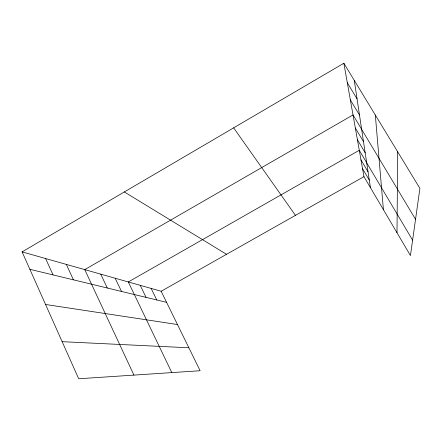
<?xml version="1.0" encoding="UTF-8"?>
<svg xmlns="http://www.w3.org/2000/svg" width="442" height="442" viewBox="0 0 442 442"><rect width="100%" height="100%" fill="white"/><g stroke="black" fill="none" stroke-linecap="round" stroke-linejoin="round"><path stroke-width="0.66" d="M397.01 232.768L397.634 151.744M22.1 251.879L161.153 291.256L200.121 370.728L78.687 378.761L22.1 251.879L343.854 63.239L419.9 188.391L410.441 255.57L363.948 176.645L343.854 63.239M161.153 291.256L363.948 176.645M62.151 341.677L188.872 347.782M45.559 304.477L177.474 324.533M29.874 269.311L166.584 302.334M124.329 191.944L226.525 254.31M233.652 127.854L295.455 215.353M347.307 82.753L357.059 98.886M350.34 99.842L359.495 115.069M415.541 219.331L353.014 114.937L84.754 269.62L133.926 375.103M355.324 127.981L363.506 141.689M357.401 139.7L365.175 152.761M412.607 240.177L359.274 150.28L128.296 281.952L171.805 372.6M360.976 159.882L368.042 171.822M362.528 168.634L369.285 180.082M151.136 288.416L156.761 299.963M140.225 285.328L146.053 297.378M115.202 278.245L121.484 291.438M100.759 274.156L107.29 288.013M66.339 264.41L73.438 279.836M45.609 258.537L53.034 274.902M354.274 80.394L370.424 187.635M375.324 115.042L383.407 209.674"/></g></svg>
